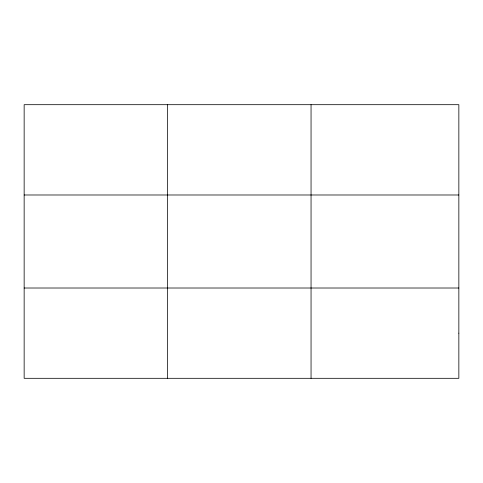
<?xml version="1.0" encoding="UTF-8"?>
<svg xmlns="http://www.w3.org/2000/svg" width="483" height="483" viewBox="0 0 483 483"><rect width="100%" height="100%" fill="white"/><g stroke="black" fill="none" stroke-linecap="round" stroke-linejoin="round"><path stroke-width="0.72" d="M167.601 104.69L167.601 378.31M311.052 104.69L311.052 378.31M24.15 194.987L458.85 194.987M24.15 288.013L458.85 288.013M458.85 333.161L458.85 378.31L24.15 378.31L24.15 104.69L458.85 104.69L458.85 333.161"/></g></svg>
